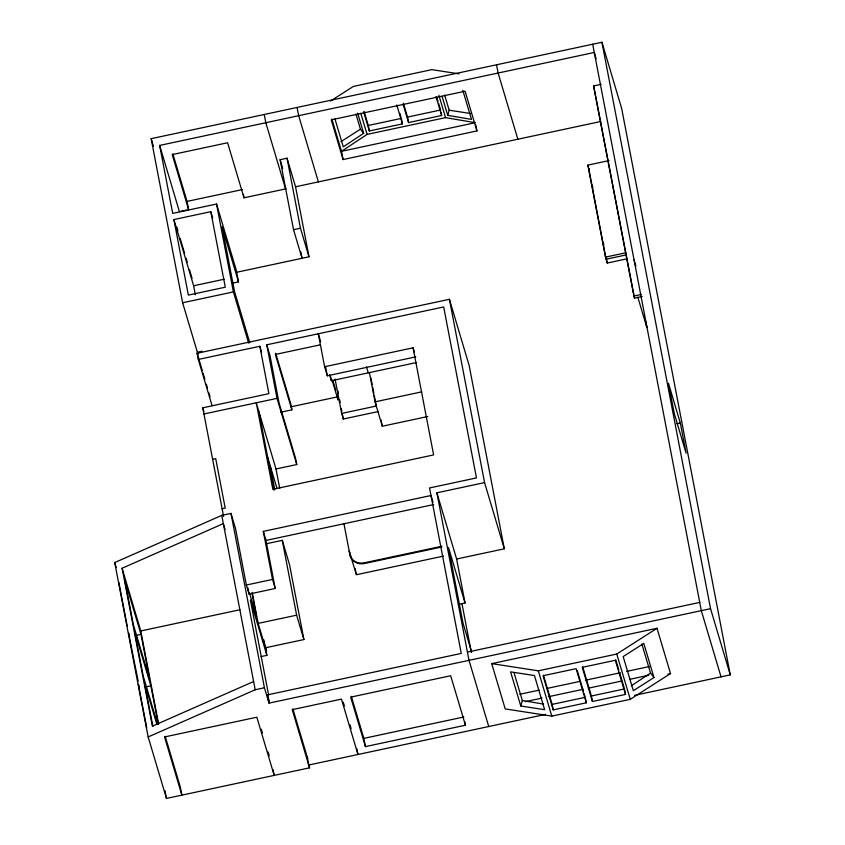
<?xml version="1.0" encoding="UTF-8"?>
<svg xmlns="http://www.w3.org/2000/svg" width="845" height="845" viewBox="0 0 845 845"><rect width="100%" height="100%" fill="white"/><g stroke="black" fill="none" stroke-linecap="round" stroke-linejoin="round"><path stroke-width="1.27" d="M462.817 90.309L471.489 119.388L447.744 115.353L449.17 110.199L444.65 95.031M520.784 706.008L510.602 671.87L534.452 675.546L544.624 709.694L520.784 706.008L522.305 700.505L514.013 672.683M357.625 113.114L363.656 133.341L343.271 146.819L334.979 118.997M331.884 119.05L341.507 151.318L475.344 122.694L445.547 117.635L367.089 134.408L341.507 151.318L343.081 159.557L476.929 130.933L475.798 125.049M631.215 685.844L650.534 673.074L641.862 643.996M330.522 101.041L353.368 86.422L431.827 69.639L458.993 73.832M340.926 141.675L360.445 129.179L355.925 114.001M491.716 663.631L538.297 670.824L616.755 654.041L657.009 628.279L670.518 673.571L630.254 699.333L551.796 716.116L505.215 708.923L491.716 663.631L657.009 628.279M653.967 677.521L633.349 690.714L623.177 656.576L643.784 643.383L653.967 677.521L650.534 673.074M308.89 764.292L309.566 767.82L166.486 798.43L148.16 736.956L114.73 562.559L221.76 515.376L230.991 513.401L235.565 528.727L246.36 585.025L249.064 594.088L275.216 588.49L265.995 540.43L263.302 531.378L430.992 495.508L433.02 502.3M253.627 681.524L152.375 726.161L122.092 568.252L223.344 523.615M148.16 736.956L255.201 689.763L264.432 687.788L269.006 703.124L710.539 608.675L730.27 674.87L634.574 695.34M198.036 354.456L182.626 302.763L151.16 138.675L601.936 42.25L621.666 108.445L730.27 674.87M232.745 283.117L238.512 281.881L236.283 270.21L216.542 204.025L172.697 213.394L159.663 145.424L594.278 52.464L596.147 58.738M364.132 111.561L368.283 125.472L401.354 118.395L402.41 123.888L369.339 130.964L363.677 112.005M403.361 103.174L407.512 117.085L440.594 110.008L438.703 103.681M403.287 104.875L408.568 122.578L441.639 115.501L441.005 112.205M642.232 296.489L634.532 298.137L633.908 296.046L593.623 85.958L601.122 84.352M300.841 251.916L302.056 258.285L293.542 229.724L280.117 159.684L287.036 158.205L295.549 186.777L308.985 256.806L236.674 272.27M172.876 153.864L187.051 201.406L242.43 189.565M187.051 201.406L188.625 209.644L179.404 211.62L159.663 145.424M188.625 209.644L172.222 154.603L227.601 142.752L244.015 197.804L286.085 188.805M295.549 186.777L600.784 121.49M210.806 211.683L225.288 287.205L188.361 295.106L173.88 219.573L210.806 211.683L212.665 217.925M627.191 258.781L607.27 263.048L605.495 257.123L587.856 165.124L609.034 160.592M293.542 229.724L300.461 228.234L308.985 256.806M173.88 219.573L193.621 285.768L224.178 279.23M182.626 302.763L233.4 291.905L248.662 343.112M605.495 257.123L625.427 252.866M626.05 254.947L606.118 259.214L588.733 168.504M197.371 352.228L201.987 351.245M212.074 405.653L198.3 359.442L197.117 353.263L449.424 299.299L469.155 365.494L504.307 548.806L456.617 559.01L436.886 492.815L484.576 482.611L504.307 548.806M198.3 359.442L259.837 346.281L261.633 352.28M320.667 341.707L318.301 333.775L324.617 366.73L413.078 347.813L433.622 454.916L272.85 489.308L256.257 402.801L275.998 468.986L296.764 464.549L277.033 398.354L266.767 344.802L443.688 306.957L476.464 477.921L429.545 487.956L461.275 653.417L267.421 694.886L269.006 703.124M320.234 344.855L275.364 354.446L291.884 409.846L280.804 412.212M633.908 296.046L641.408 294.44M324.617 366.73L327.321 375.793L415.782 356.875M223.608 516.485L202.768 407.808L268.921 393.654L259.837 346.281M329.582 374.747L331.367 380.746L416.522 362.537M203.951 413.987L277.033 398.354M291.293 406.751L337.44 396.886M369.434 372.603L375.043 401.85L421.739 391.858M335.085 379.109L341.665 413.437L376.289 406.033L374.335 395.861M341.665 413.437L343.334 419.014L377.947 411.61M212.644 459.3L215.718 458.645L225.203 508.077L222.119 508.732M375.043 401.85L382.31 426.239L427.75 416.522M676.856 423.746L680.309 423.007L686.108 453.216L674.268 413.501L668.469 383.292L680.309 423.007M265.995 540.43L433.686 504.56M266.893 543.631L282.272 540.335L289.55 564.724L303.894 639.559L265.436 647.788L258.169 623.399L252.232 592.44M246.36 585.025L272.512 579.438L275.216 588.49M343.957 523.72L349.851 554.478A12.601 11.175 -16.6 0 0 364.269 562.823L441.681 546.271M349.851 554.478L350.062 555.176A12.601 11.175 -16.6 0 0 364.47 563.52L441.893 546.968M443.551 556.084L356.326 574.737L349.27 551.056L350.062 555.176M122.092 568.252L140.788 630.962L239.959 609.741M136.066 635.387L140.988 634.331L149.544 678.957L133.341 624.613L124.785 579.987L140.988 634.331M258.169 623.399L296.627 615.171L303.894 639.559M458.888 604.27L465.035 602.95L456.617 559.01M261.116 656.576L266.883 655.34L263.925 639.94M145.942 686.879L150.864 685.823L158.195 724.08M467.422 652.097L699.734 602.411M519.823 694.263L539.121 690.133M546.842 688.474L580.304 681.323M585.458 680.225L620.209 672.789M626.641 671.416L649.805 666.452M525.263 701.677L541.994 698.097M548.426 696.713L583.177 689.288M588.321 688.189L621.783 681.028M629.504 679.38L648.812 675.25M351.319 696.322L363.857 738.372L463.852 716.982M667.951 674.12L670.518 673.571M543.483 675.303L552.155 704.392L585.236 697.315L584.106 693.523M582.723 666.916L591.384 695.995L624.466 688.928L625.522 694.421L592.44 701.487L582.258 667.349L615.34 660.272L625.522 694.421M465.437 725.221L450.681 675.746L350.686 697.136L365.431 746.61L465.437 725.221L464.75 721.683M586.282 702.808L576.11 668.67L543.029 675.746L553.211 709.885L586.282 702.808L585.448 698.414M545.521 714.384L308.742 765.031L307.157 756.793M449.17 110.199L470.507 113.494M522.305 700.505L543.557 704.107M360.445 129.179L363.656 133.341M593.623 85.958L634.532 298.137M634.035 259.806L635.905 266.08M637.838 297.25L646.847 327.48L645.622 321.121M587.856 165.124L588.479 167.215M588.764 168.166L589.335 170.088M721.038 676.845L701.308 610.65L592.704 44.225M517.858 139.224L498.127 73.029L496.543 64.79M476.929 130.933L465.088 91.218L331.24 119.842L343.081 159.557M616.755 654.041L630.254 699.333M615.794 659.839L618.815 669.958M619.565 672.483L624.085 687.661M442.093 96.393L447.744 115.353M438.893 95.295L445.547 117.635M436.823 97.365L437.953 101.157M435.988 96.531L441.639 115.501M577.315 670.761L583.346 690.999M399.854 113.346L400.984 117.138M396.759 104.928L402.41 123.888M538.297 670.824L551.796 716.116M360.794 113.314L367.089 134.408M413.078 347.813L414.43 352.344M465.035 602.95L448.526 547.56L463.007 623.082L471.637 652.034M488.737 726.531L469.007 660.346L436.886 492.815M318.396 181.886L298.665 115.691L297.091 107.452M366.508 366.857L368.293 372.856M280.117 159.684L282.705 168.387M285.557 188.91L265.816 122.726L264.242 114.487M333.099 381.201L335.718 390.02M332.032 379.827L338.032 399.97L337.049 394.826M364.269 562.823L364.47 563.52M275.681 353.305L290.691 403.667L291.884 409.846M266.767 344.802L269.977 355.608L279.061 402.98L295.581 458.37L296.764 464.549M238.512 281.881L222.108 226.84L234.477 291.377L249.771 342.669M343.25 702.206L344.38 705.976M350.01 724.862L351.129 728.644M267.654 457.166L276.906 488.22M151.16 138.675L153.399 146.164M176.795 227.136L177.915 230.886M180.143 238.374L184.611 253.363M186.101 258.359L187.22 262.108M189.449 269.597L192.058 278.343M197.117 353.263L202.282 370.585M203.011 373.057L204.86 379.236M206.338 384.19L207.437 387.897M208.916 392.84L210.025 396.558M292.898 708.955L307.707 758.652M202.768 407.808L203.888 411.557M309.566 767.82L292.222 709.642L341.454 699.111L357.963 754.5L356.843 748.617M249.307 592.451L256.468 616.491L252.021 593.317M266.883 655.34L250.373 599.95L268.594 694.96M223.693 524.798L225.097 529.509M267.421 694.886L269.291 701.128M261.295 729.214L262.425 733.006M268.076 751.976L269.206 755.768M114.73 562.559L116.219 567.576M150.864 685.823L134.661 631.479L143.217 676.106L157.54 724.133M165.208 736.27L180.291 786.896L181.876 795.134L164.532 736.956L256.838 717.215L274.181 775.393L273.051 769.51M156.969 724.683L144.537 682.971L152.85 726.32M129.634 636.581L128.503 632.789L138.189 681.207M139.129 686.816L138.379 684.281L146.692 727.64M601.936 42.25L710.539 608.675M592.356 185.298L592.852 187.886M603.288 242.314L603.784 244.902M606.023 256.563L607.27 263.048M591.384 695.995L592.44 701.487M552.155 704.392L553.211 709.885M449.424 299.299L484.576 482.611M407.512 117.085L408.568 122.578M461.962 603.605L471.288 652.245M368.283 125.472L369.339 130.964M381.084 419.88L382.31 426.239M370.923 378.064L372.138 384.422M372.624 386.957L373.849 393.316M337.968 391.034L338.454 393.58M339.669 399.938L340.165 402.484M341.38 408.843L341.866 411.378M342.352 413.923L343.334 419.014M330.395 375.676L331.367 380.746M287.036 158.205L300.461 228.234M325.621 366.92L327.321 375.793M355.111 568.389L356.083 573.47M363.857 738.372L365.431 746.61M243.339 194.265L244.015 197.804M275.998 468.986L279.716 488.41M270.146 465.532L274.762 489.614M258.961 411.853L273.97 490.121M282.272 540.335L296.627 615.171M216.542 204.025L233.4 291.905M263.302 531.378L272.512 579.438M265.488 646.541L266.481 651.696M193.621 285.768L195.332 294.736M247.849 587.761L249.064 594.088M230.991 513.401L264.432 687.788M221.76 515.376L255.201 689.763M140.788 630.962L158.659 724.154M165.007 790.677L166.486 798.43M118.881 582.575L127.194 625.923"/></g></svg>
